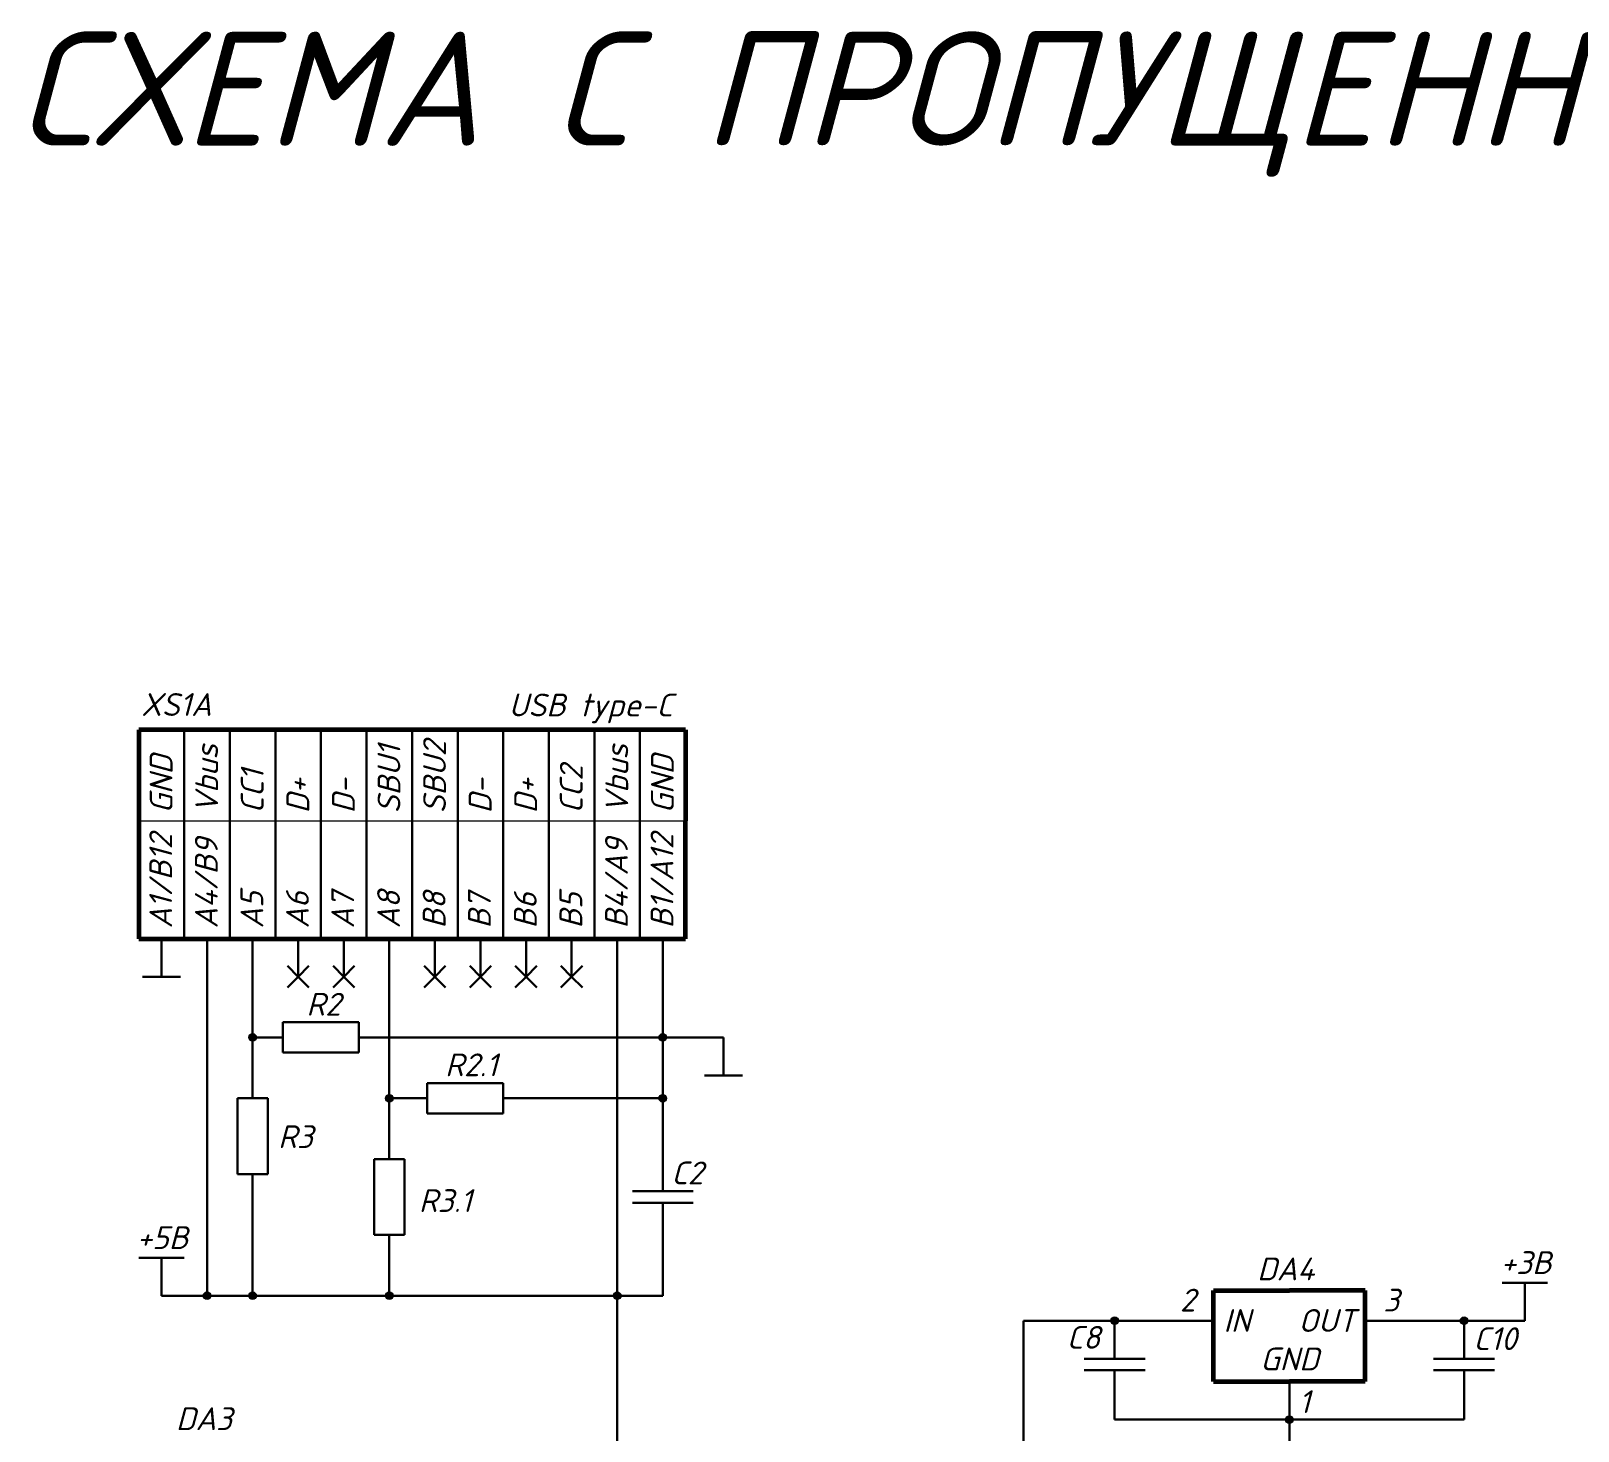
# Model space of a CAD drawing. Header units: millimetres. Extents: x -1 to 4028, y -898 to 1238.
# Drawn here: x 1348.8 to 1552.5, y -492 to -307.7 of the extents above; entities that cross this region are included whole.
import ezdxf

# ---------------------------------------------------------------- set-up
doc = ezdxf.new("R2010")
doc.units = ezdxf.units.MM
for name, color, linetype, lineweight in [('Основная (0.3)', 162, 'Continuous', 30), ('Основная (0.6)', 250, 'Continuous', 60), ('Текст', 240, 'Continuous', 30), ('Тонкая', 160, 'Continuous', 30), ('Тонкая (0.2)', 250, 'Continuous', 20)]:
    doc.layers.add(name, color=color, linetype=linetype, lineweight=lineweight)
doc.styles.add('3мм', font='isocpeui.ttf', dxfattribs={"height": 3})
doc.styles.add('5мм', font='isocpeui.ttf', dxfattribs={"height": 5})

msp = doc.modelspace()

# ---------------------------------------------------------------- hatches: boundary and pattern name
at = {"layer": 'Тонкая (0.2)'}
h = msp.add_hatch(color=256, dxfattribs=at)
h.dxf.hatch_style = 1
h.paths.add_polyline_path([(1377.969, -440.732, -1), (1377.969, -439.732, -1)])
h = msp.add_hatch(color=256, dxfattribs=at)
h.dxf.hatch_style = 1
h.paths.add_polyline_path([(1431.969, -440.732, -1), (1431.969, -439.732, -1)])
h = msp.add_hatch(color=256, dxfattribs=at)
h.dxf.hatch_style = 1
h.paths.add_polyline_path([(1395.969, -448.732, -1), (1395.969, -447.732, -1)])
h = msp.add_hatch(color=256, dxfattribs=at)
h.dxf.hatch_style = 1
h.paths.add_polyline_path([(1431.969, -448.732, -1), (1431.969, -447.732, -1)])
h = msp.add_hatch(color=256, dxfattribs=at)
h.dxf.hatch_style = 1
h.paths.add_polyline_path([(1371.969, -474.732, -1), (1371.969, -473.732, -1)])
h = msp.add_hatch(color=256, dxfattribs=at)
h.dxf.hatch_style = 1
h.paths.add_polyline_path([(1377.969, -474.732, -1), (1377.969, -473.732, -1)])
h = msp.add_hatch(color=256, dxfattribs=at)
h.dxf.hatch_style = 1
h.paths.add_polyline_path([(1395.969, -474.732, -1), (1395.969, -473.732, -1)])
h = msp.add_hatch(color=256, dxfattribs=at)
h.dxf.hatch_style = 1
h.paths.add_polyline_path([(1425.969, -474.732, -1), (1425.969, -473.732, -1)])
h = msp.add_hatch(color=256, dxfattribs=at)
h.dxf.hatch_style = 1
h.paths.add_polyline_path([(1491.969, -477.522, 1), (1490.969, -477.522, 1)])
h = msp.add_hatch(color=256, dxfattribs=at)
h.dxf.hatch_style = 1
h.paths.add_polyline_path([(1537.969, -477.522, 1), (1536.969, -477.522, 1)])
h = msp.add_hatch(color=256, dxfattribs=at)
h.dxf.hatch_style = 1
h.paths.add_polyline_path([(1514.969, -490.522, 1), (1513.969, -490.522, 1)])

# ---------------------------------------------------------------- linework, layer by layer
at = {"layer": 'Основная (0.3)'}
for p, q in [((1380.969, -399.732), (1380.969, -427.232)), ((1365.969, -427.232), (1365.969, -432.232)), ((1371.969, -427.232), (1371.969, -432.232)), ((1377.969, -427.232), (1377.969, -432.232)), ((1383.969, -427.232), (1383.969, -432.232)), ((1389.969, -427.232), (1389.969, -432.232)), ((1395.969, -427.232), (1395.969, -432.232)), ((1401.969, -427.232), (1401.969, -432.232)), ((1407.969, -427.232), (1407.969, -432.232)), ((1413.969, -427.232), (1413.969, -432.232)), ((1419.969, -427.232), (1419.969, -432.232)), ((1425.969, -427.232), (1425.969, -432.232)), ((1431.969, -427.232), (1431.969, -432.232)), ((1383.969, -432.232), (1382.555, -430.817)), ((1385.383, -430.817), (1383.969, -432.232)), ((1389.969, -432.232), (1388.555, -430.817)), ((1391.383, -430.817), (1389.969, -432.232)), ((1401.969, -432.232), (1400.555, -430.817)), ((1403.383, -430.817), (1401.969, -432.232)), ((1407.969, -432.232), (1406.555, -430.817)), ((1409.383, -430.817), (1407.969, -432.232)), ((1413.969, -432.232), (1412.555, -430.817)), ((1415.383, -430.817), (1413.969, -432.232)), ((1419.969, -432.232), (1418.555, -430.817)), ((1421.383, -430.817), (1419.969, -432.232)), ((1363.469, -432.232), (1368.469, -432.232)), ((1371.969, -474.232), (1371.969, -432.232)), ((1377.969, -432.232), (1377.969, -448.232)), ((1383.969, -432.232), (1382.555, -433.646)), ((1385.383, -433.646), (1383.969, -432.232)), ((1389.969, -432.232), (1388.555, -433.646)), ((1391.383, -433.646), (1389.969, -432.232)), ((1395.969, -432.232), (1395.969, -456.232)), ((1401.969, -432.232), (1400.555, -433.646)), ((1403.383, -433.646), (1401.969, -432.232)), ((1407.969, -432.232), (1406.555, -433.646)), ((1409.383, -433.646), (1407.969, -432.232)), ((1413.969, -432.232), (1412.555, -433.646)), ((1415.383, -433.646), (1413.969, -432.232)), ((1419.969, -432.232), (1418.555, -433.646)), ((1421.383, -433.646), (1419.969, -432.232)), ((1425.969, -432.232), (1425.969, -474.232)), ((1431.969, -440.232), (1431.969, -432.232)), ((1391.969, -438.232), (1381.969, -438.232)), ((1381.969, -438.232), (1381.969, -442.232)), ((1391.969, -442.232), (1391.969, -438.232)), ((1381.969, -440.232), (1377.969, -440.232)), ((1431.969, -440.232), (1391.969, -440.232)), ((1431.969, -440.232), (1431.969, -448.232)), ((1431.969, -440.232), (1439.969, -440.232)), ((1439.969, -440.232), (1439.969, -445.232)), ((1381.969, -442.232), (1391.969, -442.232)), ((1437.469, -445.232), (1442.469, -445.232)), ((1410.969, -446.232), (1400.969, -446.232)), ((1400.969, -446.232), (1400.969, -450.232)), ((1410.969, -450.232), (1410.969, -446.232)), ((1375.969, -448.232), (1375.969, -458.232)), ((1379.969, -448.232), (1375.969, -448.232)), ((1379.969, -458.232), (1379.969, -448.232)), ((1395.969, -448.232), (1400.969, -448.232)), ((1431.969, -448.232), (1410.969, -448.232)), ((1431.969, -448.232), (1431.969, -460.482)), ((1400.969, -450.232), (1410.969, -450.232)), ((1393.969, -456.232), (1393.969, -466.232)), ((1397.969, -456.232), (1393.969, -456.232)), ((1397.969, -466.232), (1397.969, -456.232)), ((1375.969, -458.232), (1379.969, -458.232)), ((1377.969, -458.232), (1377.969, -474.232)), ((1427.969, -460.482), (1435.969, -460.482)), ((1435.969, -461.982), (1427.969, -461.982)), ((1431.969, -461.982), (1431.969, -474.232)), ((1393.969, -466.232), (1397.969, -466.232)), ((1395.969, -466.232), (1395.969, -474.232)), ((1362.969, -469.232), (1368.969, -469.232)), ((1365.969, -474.232), (1365.969, -469.232)), ((1542.469, -472.522), (1548.469, -472.522)), ((1545.469, -472.522), (1545.469, -477.522)), ((1371.969, -474.232), (1365.969, -474.232)), ((1425.969, -474.232), (1371.969, -474.232)), ((1425.969, -513.234), (1425.969, -474.232)), ((1431.969, -474.232), (1425.969, -474.232)), ((1479.469, -511.522), (1479.469, -477.522)), ((1479.469, -477.522), (1491.469, -477.522)), ((1499.469, -477.522), (1491.469, -477.522)), ((1491.469, -482.522), (1491.469, -477.522)), ((1504.469, -477.522), (1499.469, -477.522)), ((1524.469, -477.522), (1529.469, -477.522)), ((1529.469, -477.522), (1537.469, -477.522)), ((1537.469, -482.522), (1537.469, -477.522)), ((1537.469, -477.522), (1545.469, -477.522)), ((1495.469, -482.522), (1487.469, -482.522)), ((1541.469, -482.522), (1533.469, -482.522)), ((1487.469, -484.022), (1495.469, -484.022)), ((1491.469, -484.022), (1491.469, -489.022)), ((1533.469, -484.022), (1541.469, -484.022)), ((1537.469, -484.022), (1537.469, -489.022)), ((1514.469, -485.522), (1514.469, -490.522)), ((1491.469, -489.022), (1491.469, -490.522)), ((1491.469, -490.522), (1514.469, -490.522)), ((1514.469, -490.522), (1537.469, -490.522)), ((1514.469, -490.522), (1514.469, -495.522)), ((1537.469, -490.522), (1537.469, -489.022))]:
    msp.add_line(p, q, dxfattribs=at)
at = {"layer": 'Основная (0.6)'}
for p, q in [((1368.969, -399.732), (1362.969, -399.732)), ((1362.969, -399.732), (1362.969, -411.732)), ((1374.969, -399.732), (1368.969, -399.732)), ((1380.969, -399.732), (1374.969, -399.732)), ((1386.969, -399.732), (1380.969, -399.732)), ((1392.969, -399.732), (1386.969, -399.732)), ((1398.969, -399.732), (1392.969, -399.732)), ((1404.969, -399.732), (1398.969, -399.732)), ((1410.969, -399.732), (1404.969, -399.732)), ((1416.969, -399.732), (1410.969, -399.732)), ((1422.969, -399.732), (1416.969, -399.732)), ((1428.969, -399.732), (1422.969, -399.732)), ((1434.969, -399.732), (1428.969, -399.732)), ((1434.969, -399.732), (1434.969, -411.732)), ((1362.969, -411.732), (1362.969, -427.232)), ((1434.969, -427.232), (1434.969, -411.732)), ((1362.969, -427.232), (1434.969, -427.232)), ((1504.469, -485.522), (1504.469, -473.522)), ((1504.469, -473.522), (1514.469, -473.522)), ((1524.469, -473.522), (1514.469, -473.522)), ((1524.469, -485.522), (1524.469, -473.522)), ((1504.469, -485.522), (1514.469, -485.522)), ((1524.469, -485.522), (1514.469, -485.522))]:
    msp.add_line(p, q, dxfattribs=at)
at = {"layer": 'Тонкая'}
for p, q in [((1368.969, -399.732), (1368.969, -427.232)), ((1374.969, -399.732), (1374.969, -427.232)), ((1386.969, -399.732), (1386.969, -427.232)), ((1392.969, -399.732), (1392.969, -427.232)), ((1398.969, -399.732), (1398.969, -427.232)), ((1404.969, -399.732), (1404.969, -427.232)), ((1410.969, -399.732), (1410.969, -427.232)), ((1416.969, -399.732), (1416.969, -427.232)), ((1422.969, -399.732), (1422.969, -427.232)), ((1428.969, -399.732), (1428.969, -427.232))]:
    msp.add_line(p, q, dxfattribs=at)
at = {"layer": 'Тонкая (0.2)'}
msp.add_line((1362.969, -411.732), (1434.969, -411.732), dxfattribs=at)
for centre in [(1377.969, -440.232), (1431.969, -440.232), (1395.969, -448.232), (1431.969, -448.232), (1371.969, -474.232), (1377.969, -474.232), (1395.969, -474.232), (1425.969, -474.232), (1491.469, -477.522), (1537.469, -477.522), (1514.469, -490.522)]:
    msp.add_circle(centre, 0.5, dxfattribs=at)

# ---------------------------------------------------------------- texts
at = {"layer": 'Текст', "style": '3мм'}
for s, p in [('XS1A', (1363.293, -397.903)), ('USB type-C', (1411.678, -397.97)), ('IN', (1505.798, -478.988)), ('OUT', (1515.663, -478.988)), ('GND', (1510.643, -484.051))]:
    msp.add_text(s, height=3, dxfattribs=at).set_placement(p)
for s, p in [('SBU2', (1403.425, -410.738)), ('GND', (1367.425, -410.738)), ('Vbus', (1373.425, -410.738)), ('SBU1', (1397.425, -410.738)), ('Vbus', (1427.425, -410.738)), ('GND', (1433.425, -410.738)), ('CC1', (1379.425, -410.738)), ('CC2', (1421.425, -410.738)), ('D+', (1385.425, -410.738)), ('D-', (1391.425, -410.738)), ('D-', (1409.425, -410.738)), ('D+', (1415.425, -410.738)), ('A1/B12', (1367.371, -425.881)), ('B1/A12', (1433.371, -425.881)), ('A4/B9', (1373.371, -425.881)), ('B4/A9', (1427.371, -425.881)), ('A5', (1379.371, -425.881)), ('A6', (1385.371, -425.881)), ('A7', (1391.332, -425.881)), ('A8', (1397.371, -425.881)), ('B8', (1403.371, -425.881)), ('B7', (1409.332, -425.881)), ('B6', (1415.371, -425.881)), ('B5', (1421.371, -425.881))]:
    msp.add_text(s, height=3, rotation=90, dxfattribs=at).set_placement(p)
at = {"layer": 'Текст', "linetype": 'Continuous', "insert": (1347.063, -307.843), "char_height": 15, "width": 297.72567, "attachment_point": 1, "style": '5мм'}
msp.add_mtext('СХЕМА С ПРОПУЩЕННЫМ R16', dxfattribs=at)
at = {"layer": 'Текст', "char_height": 3, "width": 8.0303, "style": '3мм'}
for s, insert, attachment_point in [('R2', (1389.573, -437.357), 9), ('R2.1', (1410.22, -445.334), 9), ('R3', (1385.913, -454.787), 9), ('C2', (1433.1, -459.562), 7), ('R3.1', (1406.827, -463.206), 9), ('+5В', (1369.448, -465.078), 3), ('+3В', (1548.948, -468.368), 3), ('DA4', (1517.766, -469.201), 3), ('2', (1502.107, -473.304), 3), ('3', (1526.831, -473.304), 1), ('C8', (1489.573, -478.202), 3), ('C10', (1544.408, -478.38), 3), ('1', (1515.706, -486.669), 1), ('DA3', (1375.266, -488.913), 3)]:
    msp.add_mtext(s, dxfattribs=dict(at, insert=insert, attachment_point=attachment_point))

doc.saveas('drawing.dxf')
